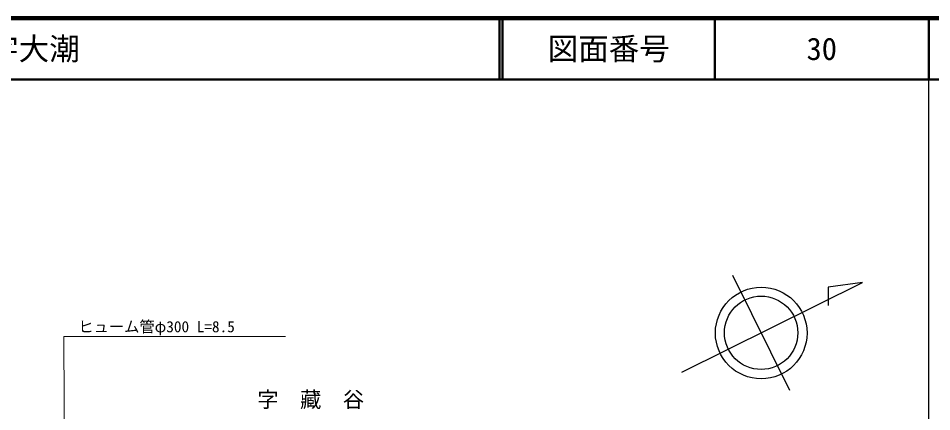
# Model space of a CAD drawing. Units: millimetres at full size, sheet at 1:1000; details may follow other scales. Extents: x 40000 to 680000, y 20000 to 380000.
# Drawn here: x 429951 to 579500, y 315593 to 380000 of the extents above; entities that cross this region are included whole.
import ezdxf
from ezdxf.enums import TextEntityAlignment as Align

# ---------------------------------------------------------------- set-up
doc = ezdxf.new("R2010")
doc.units = ezdxf.units.MM
doc.header["$LTSCALE"] = 1000
doc.layers.add('M-BMK-HTXT', color=7, linetype='Continuous')
doc.layers.add('M-TTL-TXT', color=7, linetype='Continuous')
for name, color, linetype, lineweight in [('M-BMK-SRVR', 3, 'Continuous', 25), ('M-STR-HTXT', 7, 'Continuous', 13), ('M-TTL', 2, 'Continuous', 140), ('M-TTL-BAND', 7, 'Continuous', 25), ('M-TTL-LINE', 7, 'Continuous', 50)]:
    doc.layers.add(name, color=color, linetype=linetype, lineweight=lineweight)
doc.styles.add('ＭＳ ゴシック', font='')
doc.styles.get('ＭＳ ゴシック').set_extended_font_data('MS Gothic')

msp = doc.modelspace()

# ---------------------------------------------------------------- linework, layer by layer
at = {"layer": 'M-BMK-SRVR'}
for p, q in [((538579, 322074), (568168, 336750)), ((546903, 337923), (556234, 319110)), ((568168, 336750), (562554, 335981)), ((562554, 335981), (562539, 332980))]:
    msp.add_line(p, q, dxfattribs=at)
for centre, radius in [((551587, 328479), 7500), ((551569, 328517), 6000)]:
    msp.add_circle(centre, radius, dxfattribs=at)
at = {"layer": 'M-STR-HTXT'}
msp.add_lwpolyline([(437633, 284083), (437421, 327895), (473718, 327895)], dxfattribs=at)
at = {"layer": 'M-TTL'}
msp.add_line((680000, 380000), (40000, 380000), dxfattribs=at)
at = {"layer": 'M-TTL-BAND'}
msp.add_line((579000, 20000), (579000, 370000), dxfattribs=at)
at = {"layer": 'M-TTL-LINE'}
for p, q in [((508747, 380000), (508747, 370000)), ((509247, 380000), (509247, 370000)), ((543997, 380000), (543997, 370000)), ((579000, 380000), (579000, 370000)), ((40000, 370000), (680000, 370000))]:
    msp.add_line(p, q, dxfattribs=at)

# ---------------------------------------------------------------- texts
at = {"layer": 'M-BMK-HTXT', "style": 'ＭＳ ゴシック'}
msp.add_text('字\u3000藏\u3000谷', height=2566, dxfattribs=at).set_placement((477825, 317599), align=Align.MIDDLE_CENTER)
at = {"layer": 'M-STR-HTXT', "style": 'ＭＳ ゴシック'}
msp.add_text('ヒューム管φ300 L=8.5', height=1833, dxfattribs=at).set_placement((439786, 328048), align=Align.BOTTOM_LEFT)
at = {"layer": 'M-TTL-TXT', "style": 'ＭＳ ゴシック'}
msp.add_text('周南市大字大潮', height=3666, dxfattribs=at).set_placement((405024, 375000), align=Align.MIDDLE_LEFT)
for s, p in [('図面番号', (526622, 375000)), ('30', (561497, 375000))]:
    msp.add_text(s, height=3666, dxfattribs=at).set_placement(p, align=Align.MIDDLE_CENTER)

doc.saveas('drawing.dxf')
